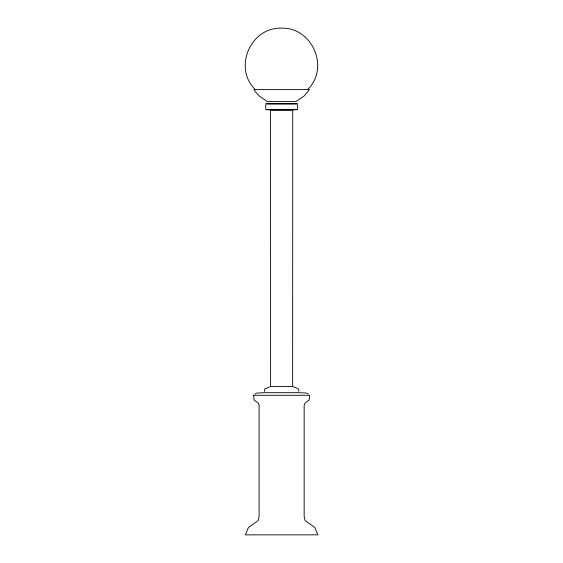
<?xml version="1.0" encoding="UTF-8"?>
<svg xmlns="http://www.w3.org/2000/svg" width="563" height="563" viewBox="0 0 563 563"><rect width="100%" height="100%" fill="white"/><g stroke="black" fill="none" stroke-linecap="round" stroke-linejoin="round"><path stroke-width="0.84" d="M292.725 111.277L292.647 386.507L298.376 388.801L298.932 391.376M308.981 90.347L304.104 95.984L295.878 101.621L267.39 101.621L259.163 95.984L254.293 90.347M307.637 89.559C329.911 67.947 312.409 27.151 281.444 28.15C250.486 27.151 232.983 67.947 255.257 89.559M254.842 394.037L257.01 393.016L264.336 392.685L298.932 392.685L306.258 393.016L308.425 394.037M292.647 386.507L270.627 386.507L264.891 388.801L264.336 391.376M253.913 89.63L309.354 89.63M266.046 103.768L297.222 103.768M265.884 103.902L297.384 103.902M265.912 109.56L297.355 109.56M266.102 109.715L297.165 109.715M270.029 110.278L293.239 110.278M270.543 111.277L270.627 386.507M297.546 104.774L297.546 108.539M265.729 104.774L265.729 108.539M253.646 395.275L254.054 400.103L258.1 402.925L259.1 405.128L259.1 516.644L258.072 520.698L248.494 527.362L245.384 534.85L317.884 534.85L314.78 527.362L305.202 520.698L304.168 516.644L304.168 405.128L305.174 402.925L309.221 400.103L309.622 395.275L253.646 395.275"/></g></svg>
